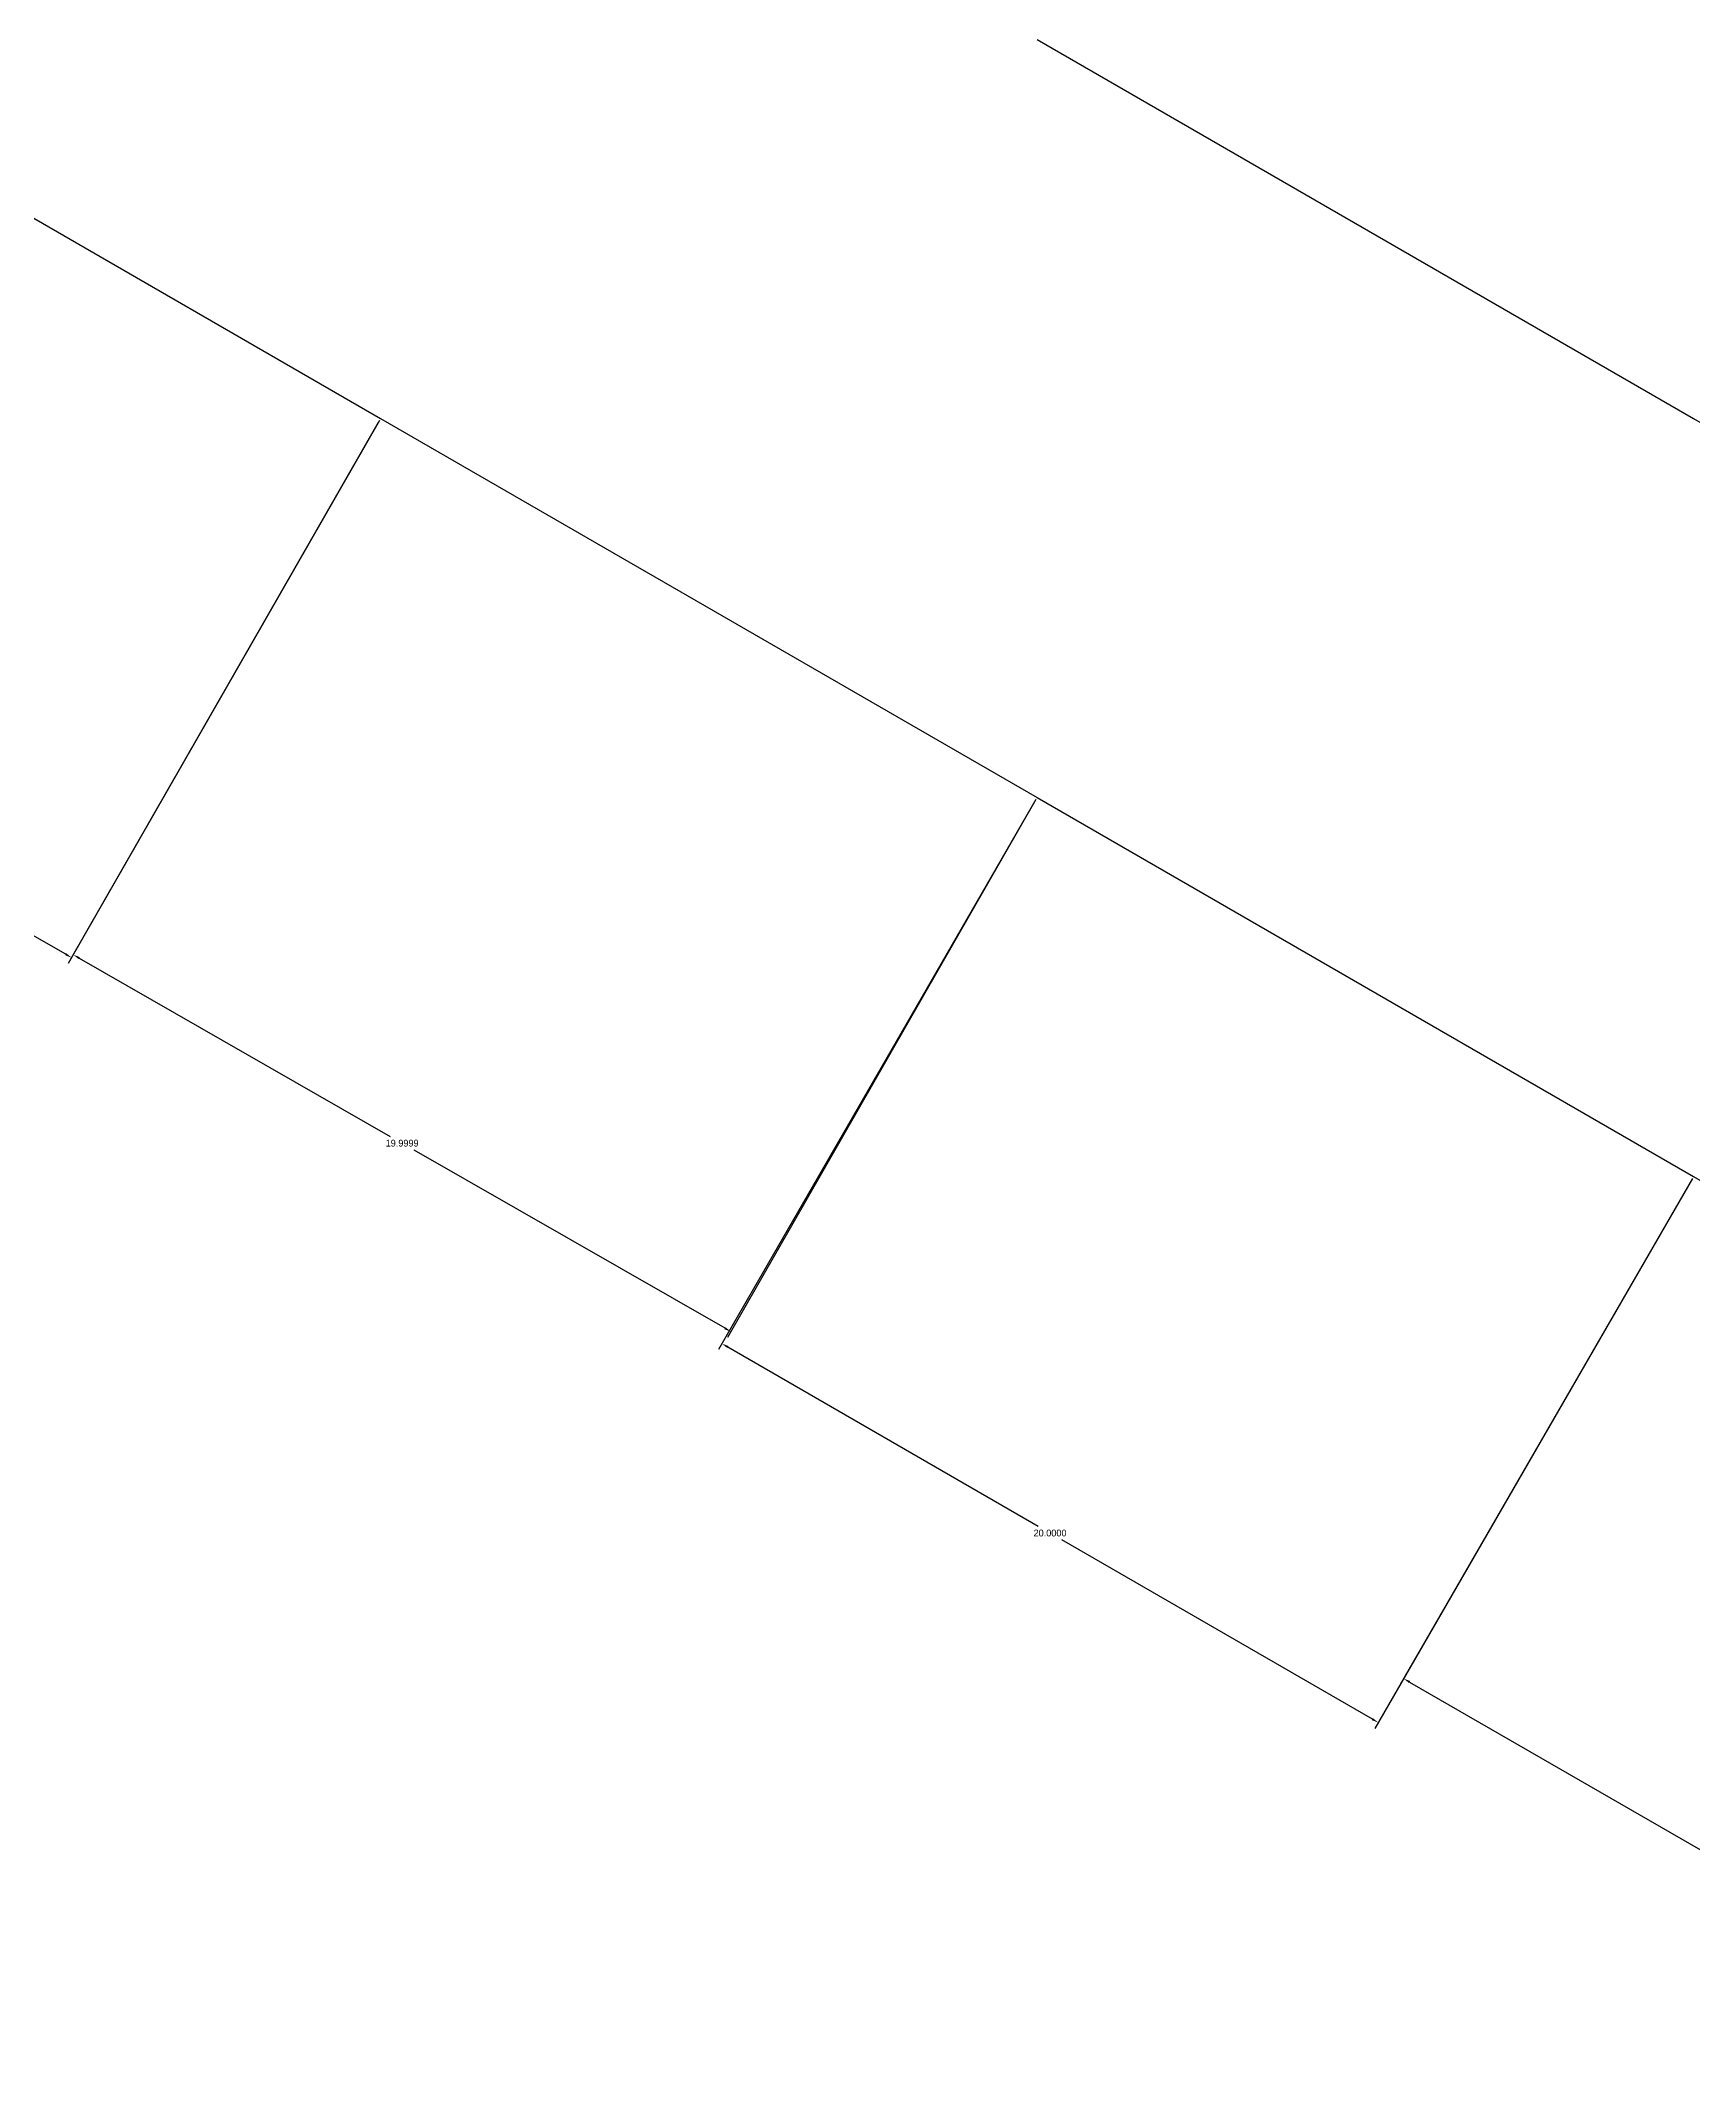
# Model space of a CAD drawing. Header units: millimetres. Extents: x 18 to 350, y -137 to 143.
# Drawn here: x 52.3 to 95.9, y -40.6 to 12.8 of the extents above; entities that cross this region are included whole.
import ezdxf

# ---------------------------------------------------------------- set-up
doc = ezdxf.new("R2010")
doc.units = ezdxf.units.MM
doc.header["$MEASUREMENT"] = 0
doc.dimstyles.get("Standard").update_dxf_attribs({"dimtxt": 0.18, "dimasz": 0.18, "dimexe": 0.18, "dimexo": 0.0625, "dimgap": 0.09, "dimtad": 0, "dimtih": 1, "dimtoh": 1, "dimdec": 4, "dimzin": 0, "dimdsep": 46, "dimtxsty": 'Standard', "dimcen": 0.09, "dimadec": 0, "dimazin": 0, "dimtfac": 1, "dimtdec": 4, "dimtofl": 0, "dimtmove": 0, "dimatfit": 3, "dimfxl": 1, "dimtolj": 1, "dimtzin": 0, "dimarcsym": 0})

# ---------------------------------------------------------------- blocks, each defined once
blk = doc.blocks.new('*D4')
at = {"color": 0, "lineweight": -2}
for p, q in [((43.852, 12.739), (35.64, -1.589)), ((61.204, 2.793), (52.992, -11.535)), ((35.885, -1.523), (44.091, -6.226)), ((52.925, -11.289), (44.719, -6.586))]:
    blk.add_line(p, q, dxfattribs=at)
at = {"color": 0}
for points in [[(35.9, -1.497), (35.871, -1.549), (35.729, -1.433)], [(52.94, -11.263), (52.91, -11.315), (53.081, -11.379)]]:
    blk.add_solid(points, dxfattribs=at)
at = {"layer": 'Defpoints', "color": 0}
for p in [(43.883, 12.793), (61.235, 2.847), (53.081, -11.379)]:
    blk.add_point(p, dxfattribs=at)
at = {"color": 0, "insert": (44.405, -6.406), "char_height": 0.18, "attachment_point": 5}
blk.add_mtext('\\A1;20.0001', dxfattribs=at)
blk = doc.blocks.new('*D5')
at = {"color": 0, "lineweight": -2}
for p, q in [((61.173, 2.738), (53.036, -11.458)), ((78.525, -7.207), (70.387, -21.404)), ((53.281, -11.392), (61.487, -16.095)), ((70.321, -21.158), (62.115, -16.455))]:
    blk.add_line(p, q, dxfattribs=at)
at = {"color": 0}
for points in [[(53.296, -11.366), (53.266, -11.418), (53.125, -11.302)], [(70.335, -21.132), (70.306, -21.184), (70.477, -21.248)]]:
    blk.add_solid(points, dxfattribs=at)
at = {"layer": 'Defpoints', "color": 0}
for p in [(61.204, 2.793), (78.556, -7.153), (70.477, -21.248)]:
    blk.add_point(p, dxfattribs=at)
at = {"color": 0, "insert": (61.801, -16.275), "char_height": 0.18, "attachment_point": 5}
blk.add_mtext('\\A1;19.9999', dxfattribs=at)
blk = doc.blocks.new('*D6')
at = {"color": 0, "lineweight": -2}
for p, q in [((78.524, -7.207), (70.147, -21.717)), ((95.845, -17.207), (87.468, -31.717)), ((70.393, -21.651), (78.586, -26.381)), ((87.402, -31.471), (79.209, -26.741))]:
    blk.add_line(p, q, dxfattribs=at)
at = {"color": 0}
for points in [[(70.408, -21.625), (70.378, -21.677), (70.237, -21.561)], [(87.417, -31.445), (87.387, -31.497), (87.558, -31.561)]]:
    blk.add_solid(points, dxfattribs=at)
at = {"layer": 'Defpoints', "color": 0}
for p in [(78.556, -7.153), (95.876, -17.153), (87.558, -31.561)]:
    blk.add_point(p, dxfattribs=at)
at = {"color": 0, "insert": (78.897, -26.561), "char_height": 0.18, "attachment_point": 5}
blk.add_mtext('\\A1;20.0000', dxfattribs=at)
blk = doc.blocks.new('*D7')
at = {"color": 0, "lineweight": -2}
for p, q in [((95.845, -17.207), (88.137, -30.557)), ((113.165, -27.207), (105.458, -40.557)), ((88.383, -30.491), (96.576, -35.221)), ((105.392, -40.311), (97.199, -35.581))]:
    blk.add_line(p, q, dxfattribs=at)
at = {"color": 0}
for points in [[(88.398, -30.465), (88.368, -30.517), (88.227, -30.401)], [(105.407, -40.285), (105.377, -40.337), (105.548, -40.401)]]:
    blk.add_solid(points, dxfattribs=at)
at = {"layer": 'Defpoints', "color": 0}
for p in [(95.876, -17.153), (113.197, -27.153), (88.227, -30.401)]:
    blk.add_point(p, dxfattribs=at)
at = {"color": 0, "insert": (96.887, -35.401), "char_height": 0.18, "attachment_point": 5}
blk.add_mtext('\\A1;20.0000', dxfattribs=at)

msp = doc.modelspace()

# ---------------------------------------------------------------- linework, layer by layer
for p, q in [((43.91462, 12.84688), (61.23513, 2.84688)), ((78.55564, 12.84688), (95.87615, 2.84688)), ((61.23513, 2.84688), (78.55564, -7.15312)), ((95.87615, 2.84688), (113.19665, -7.15312)), ((78.55564, -7.15312), (95.87615, -17.15312)), ((95.87615, -17.15312), (113.19665, -27.15312))]:
    msp.add_line(p, q)

# ---------------------------------------------------------------- dimensions: what is measured, and where the dimension line sits
for p1, p2, distance, picture, middle in [((43.88337, 12.79275), (61.23513, 2.84688), -16.39704, '*D4', (44.40515, -6.40599)), ((61.20405, 2.79266), (78.55564, -7.15312), -16.24596, '*D5', (61.80087, -16.27496)), ((78.55564, -7.15312), (95.87615, -17.15312), -16.63724, '*D6', (78.89727, -26.56139)), ((113.19665, -27.15312), (95.87615, -17.15312), 15.29787, '*D7', (96.88747, -35.40146))]:
    dim = msp.add_aligned_dim(p1=p1, p2=p2, distance=distance, dimstyle='Standard')
    dim.commit()
    dim.dimension.update_dxf_attribs({"geometry": picture, "text_midpoint": middle})

doc.saveas('drawing.dxf')
